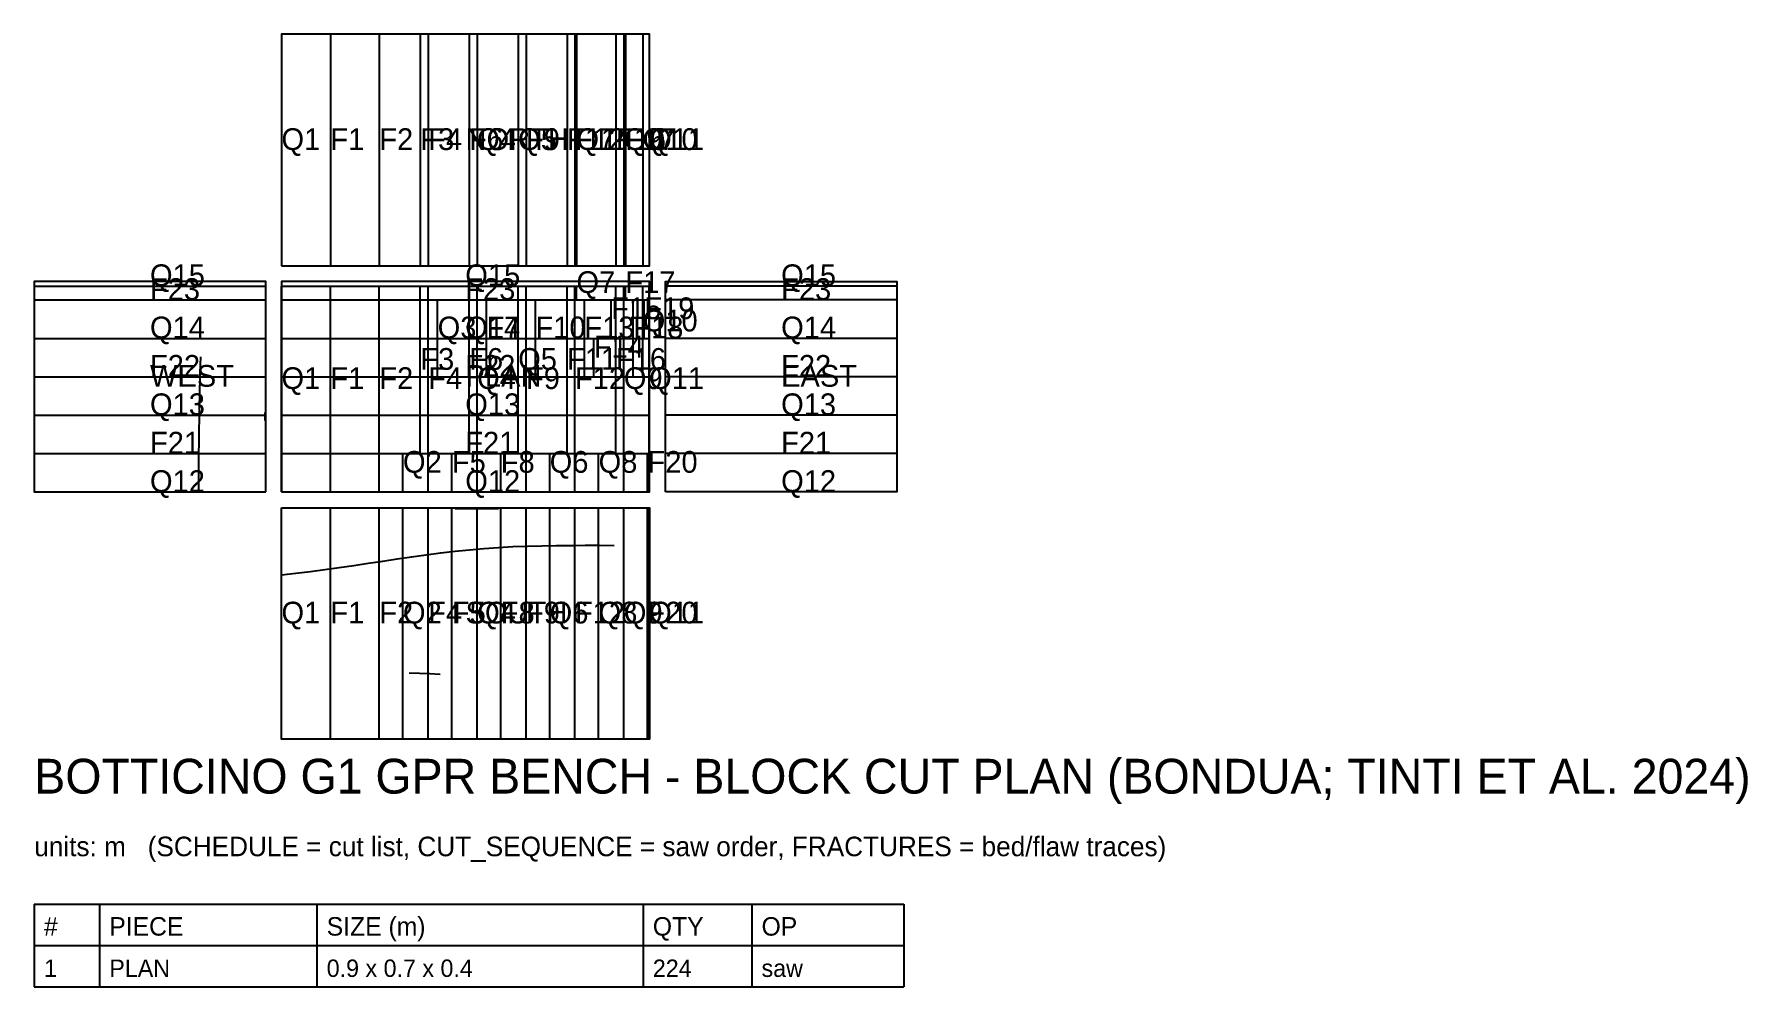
# Model space of a CAD drawing. Extents: x -4.7 to 27.9, y -9.4 to 8.7.
import ezdxf

# ---------------------------------------------------------------- set-up
doc = ezdxf.new("R2010")
doc.units = 0
for name, color, linetype in [('CUT_SEQUENCE', 1, 'CONTINUOUS'), ('EAST', 4, 'CONTINUOUS'), ('FRACTURES', 30, 'CONTINUOUS'), ('NORTH', 2, 'CONTINUOUS'), ('PLAN', 1, 'CONTINUOUS'), ('SCHEDULE', 7, 'CONTINUOUS'), ('SOUTH', 3, 'CONTINUOUS'), ('TITLE', 5, 'CONTINUOUS'), ('WEST', 5, 'CONTINUOUS')]:
    doc.layers.add(name, color=color, linetype=linetype)

msp = doc.modelspace()

# ---------------------------------------------------------------- linework, layer by layer
at = {"layer": 'CUT_SEQUENCE'}
for p, q in [((0, 8.7), (0, 4.3)), ((0.93, 8.7), (0.93, 4.3)), ((1.86, 8.7), (1.86, 4.3)), ((2.64, 8.7), (2.64, 4.3)), ((2.79, 8.7), (2.79, 4.3)), ((3.57, 8.7), (3.57, 4.3)), ((3.72, 8.7), (3.72, 4.3)), ((4.5, 8.7), (4.5, 4.3)), ((4.65, 8.7), (4.65, 4.3)), ((5.43, 8.7), (5.43, 4.3)), ((5.58, 8.7), (5.58, 4.3)), ((5.609, 8.7), (5.609, 4.3)), ((6.36, 8.7), (6.36, 4.3)), ((6.51, 8.7), (6.51, 4.3)), ((6.539, 8.7), (6.539, 4.3)), ((6.869, 8.7), (6.869, 4.3)), ((6.99, 8.7), (6.99, 4.3)), ((-4.7, 3.913), (-0.3, 3.913)), ((0, 0), (0, 3.91331)), ((0, 3.913), (6.99, 3.913)), ((0.93, 0), (0.93, 3.91331)), ((1.86, 0), (1.86, 3.91331)), ((2.64, 0.73), (2.64, 3.91331)), ((2.79, 0), (2.79, 3.91331)), ((3.57, 0.73), (3.57, 3.91331)), ((3.72, 0), (3.72, 3.91331)), ((4.5, 0.73), (4.5, 3.91331)), ((4.65, 0), (4.65, 3.91331)), ((5.43, 0.73), (5.43, 3.91331)), ((5.58, 0), (5.58, 3.91331)), ((5.609, 3.65), (5.609, 3.91331)), ((6.36, 0.73), (6.36, 3.91331)), ((6.51, 0), (6.51, 3.91331)), ((6.539, 3.65), (6.539, 3.91331)), ((6.869, 2.19), (6.869, 3.91331)), ((6.99, 0), (6.99, 3.91331)), ((11.7, 3.913), (7.3, 3.913)), ((-4.7, 3.65), (-0.3, 3.65)), ((0, 3.65), (6.99, 3.65)), ((2.97, 2.19), (2.97, 3.65)), ((3.9, 2.19), (3.9, 3.65)), ((4.83, 2.19), (4.83, 3.65)), ((5.76, 2.19), (5.76, 3.65)), ((6.269, 2.92), (6.269, 3.65)), ((6.69, 2.19), (6.69, 3.65)), ((6.899, 2.92), (6.899, 3.65)), ((11.7, 3.65), (7.3, 3.65)), ((-4.7, 2.92), (-0.3, 2.92)), ((0, 2.92), (6.99, 2.92)), ((5.939, 2.19), (5.939, 2.92)), ((11.7, 2.92), (7.3, 2.92)), ((-4.7, 2.19), (-0.3, 2.19)), ((0, 2.19), (6.99, 2.19)), ((11.7, 2.19), (7.3, 2.19)), ((-4.7, 1.46), (-0.3, 1.46)), ((0, 1.46), (6.99, 1.46)), ((11.7, 1.46), (7.3, 1.46)), ((-4.7, 0.73), (-0.3, 0.73)), ((0, 0.73), (6.99, 0.73)), ((2.31, 0), (2.31, 0.73)), ((3.24, 0), (3.24, 0.73)), ((4.17, 0), (4.17, 0.73)), ((5.1, 0), (5.1, 0.73)), ((6.03, 0), (6.03, 0.73)), ((6.96, 0), (6.96, 0.73)), ((11.7, 0.73), (7.3, 0.73)), ((-4.7, 0), (-0.3, 0)), ((0, 0), (6.99, 0)), ((11.7, 0), (7.3, 0)), ((0, -4.7), (0, -0.3)), ((0.93, -4.7), (0.93, -0.3)), ((1.86, -4.7), (1.86, -0.3)), ((2.31, -4.7), (2.31, -0.3)), ((2.79, -4.7), (2.79, -0.3)), ((3.24, -4.7), (3.24, -0.3)), ((3.72, -4.7), (3.72, -0.3)), ((4.17, -4.7), (4.17, -0.3)), ((4.65, -4.7), (4.65, -0.3)), ((5.1, -4.7), (5.1, -0.3)), ((5.58, -4.7), (5.58, -0.3)), ((6.03, -4.7), (6.03, -0.3)), ((6.51, -4.7), (6.51, -0.3)), ((6.96, -4.7), (6.96, -0.3)), ((6.99, -4.7), (6.99, -0.3))]:
    msp.add_line(p, q, dxfattribs=at)
at = {"layer": 'EAST'}
msp.add_lwpolyline([(7.3, 0), (7.3, 4), (11.7, 4), (11.7, 0)], close=True, dxfattribs=at)
at = {"layer": 'FRACTURES'}
for points in [[(-1.54105, 2.567702), (-1.545068, 2.416661), (-1.548937, 2.265619), (-1.552628, 2.114578), (-1.556114, 1.963537), (-1.559369, 1.812495), (-1.562373, 1.661454), (-1.565107, 1.510413), (-1.567555, 1.359372), (-1.569708, 1.20833), (-1.571556, 1.057289), (-1.573096, 0.906248), (-1.574326, 0.755206), (-1.575248, 0.604165), (-1.575868, 0.453124), (-1.576193, 0.302083), (-1.576213, 0.226358), (-1.576233, 0.151041), (-1.576001, 0)], [(-0.315625, 1.510413), (-0.315625, 1.359372)], [(3.299992, -0.315625), (3.437491, -0.315625), (3.574991, -0.315625), (3.84999, -0.315625), (4.12499, -0.315625)], [(0, -1.576001), (0.274999, -1.544854), (0.549999, -1.511123), (0.824998, -1.474956), (1.099997, -1.436648), (1.374997, -1.396641), (1.649996, -1.355507), (1.924995, -1.313932), (2.199994, -1.272678), (2.474994, -1.232553), (2.749993, -1.194359), (3.024992, -1.158852), (3.299992, -1.126694), (3.574991, -1.098413), (3.84999, -1.074367), (4.12499, -1.054725), (4.399989, -1.039449), (4.674988, -1.028301), (4.949988, -1.020849), (5.224987, -1.016496), (5.499986, -1.014515), (5.572963, -1.014402), (5.774985, -1.014087), (6.049985, -1.014349), (6.324984, -1.014439)], [(2.430202, -3.43774), (2.624993, -3.444233), (2.819785, -3.45237), (3.014576, -3.462378)]]:
    msp.add_lwpolyline(points, dxfattribs=at)
at = {"layer": 'NORTH'}
msp.add_lwpolyline([(0, 4.3), (7, 4.3), (7, 8.7), (0, 8.7)], close=True, dxfattribs=at)
at = {"layer": 'PLAN'}
msp.add_lwpolyline([(0, 0), (7, 0), (7, 4), (0, 4)], close=True, dxfattribs=at)
at = {"layer": 'SCHEDULE'}
for p, q in [((-4.7, -7.833576), (11.836021, -7.833576)), ((-4.7, -7.833576), (-4.7, -9.404498)), ((-3.459798, -7.833576), (-3.459798, -9.404498)), ((0.674207, -7.833576), (0.674207, -9.404498)), ((6.875215, -7.833576), (6.875215, -9.404498)), ((8.942218, -7.833576), (8.942218, -9.404498)), ((11.836021, -7.833576), (11.836021, -9.404498)), ((-4.7, -8.619037), (11.836021, -8.619037)), ((-4.7, -9.404498), (11.836021, -9.404498))]:
    msp.add_line(p, q, dxfattribs=at)
at = {"layer": 'SOUTH'}
msp.add_lwpolyline([(0, -0.3), (7, -0.3), (7, -4.7), (0, -4.7)], close=True, dxfattribs=at)
at = {"layer": 'WEST'}
msp.add_lwpolyline([(-0.3, 0), (-0.3, 4), (-4.7, 4), (-4.7, 0)], close=True, dxfattribs=at)

# ---------------------------------------------------------------- texts
at = {"layer": 'CUT_SEQUENCE'}
for s, p in [('Q1', (0, 6.5)), ('F1', (0.93, 6.5)), ('F2', (1.86, 6.5)), ('F3', (2.64, 6.5)), ('F4', (2.79, 6.5)), ('F6', (3.57, 6.5)), ('Q4', (3.72, 6.5)), ('Q5', (4.5, 6.5)), ('F9', (4.65, 6.5)), ('F11', (5.43, 6.5)), ('F12', (5.58, 6.5)), ('Q7', (5.609, 6.5)), ('F16', (6.36, 6.5)), ('Q9', (6.51, 6.5)), ('F17', (6.539, 6.5)), ('Q10', (6.869, 6.5)), ('Q11', (6.99, 6.5)), ('Q15', (-2.5, 3.913)), ('Q15', (3.495, 3.913)), ('Q15', (9.5, 3.913)), ('F23', (-2.5, 3.65)), ('F23', (3.495, 3.65)), ('Q7', (5.609, 3.781655)), ('F17', (6.539, 3.781655)), ('F23', (9.5, 3.65)), ('F15', (6.269, 3.285)), ('F19', (6.899, 3.285)), ('Q14', (-2.5, 2.92)), ('Q3', (2.97, 2.92)), ('Q14', (3.495, 2.92)), ('F7', (3.9, 2.92)), ('F10', (4.83, 2.92)), ('F13', (5.76, 2.92)), ('F18', (6.69, 2.92)), ('Q10', (6.869, 3.051655)), ('Q14', (9.5, 2.92)), ('F14', (5.939, 2.555)), ('F22', (-2.5, 2.19)), ('F3', (2.64, 2.321655)), ('F22', (3.495, 2.19)), ('F6', (3.57, 2.321655)), ('Q5', (4.5, 2.321655)), ('F11', (5.43, 2.321655)), ('F16', (6.36, 2.321655)), ('F22', (9.5, 2.19)), ('Q1', (0, 1.956655)), ('F1', (0.93, 1.956655)), ('F2', (1.86, 1.956655)), ('F4', (2.79, 1.956655)), ('Q4', (3.72, 1.956655)), ('F9', (4.65, 1.956655)), ('F12', (5.58, 1.956655)), ('Q9', (6.51, 1.956655)), ('Q11', (6.99, 1.956655)), ('Q13', (-2.5, 1.46)), ('Q13', (3.495, 1.46)), ('Q13', (9.5, 1.46)), ('F21', (-2.5, 0.73)), ('F21', (3.495, 0.73)), ('F21', (9.5, 0.73)), ('Q2', (2.31, 0.365)), ('F5', (3.24, 0.365)), ('F8', (4.17, 0.365)), ('Q6', (5.1, 0.365)), ('Q8', (6.03, 0.365)), ('F20', (6.96, 0.365)), ('Q12', (-2.5, 0)), ('Q12', (3.495, 0)), ('Q12', (9.5, 0)), ('Q1', (0, -2.5)), ('F1', (0.93, -2.5)), ('F2', (1.86, -2.5)), ('Q2', (2.31, -2.5)), ('F4', (2.79, -2.5)), ('F5', (3.24, -2.5)), ('Q4', (3.72, -2.5)), ('F8', (4.17, -2.5)), ('F9', (4.65, -2.5)), ('Q6', (5.1, -2.5)), ('F12', (5.58, -2.5)), ('Q8', (6.03, -2.5)), ('Q9', (6.51, -2.5)), ('F20', (6.96, -2.5)), ('Q11', (6.99, -2.5))]:
    msp.add_text(s, height=0.413401, dxfattribs=at).set_placement(p)
at = {"layer": 'EAST'}
msp.add_text('EAST', height=0.413401, dxfattribs=at).set_placement((9.5, 2))
at = {"layer": 'NORTH'}
msp.add_text('NORTH', height=0.413401, dxfattribs=at).set_placement((3.5, 6.5))
at = {"layer": 'PLAN'}
msp.add_text('PLAN', height=0.413401, dxfattribs=at).set_placement((3.5, 2))
at = {"layer": 'SCHEDULE'}
for s, height, p in [('#', 0.35139, (-4.51397, -8.433007)), ('PIECE', 0.35139, (-3.273768, -8.433007)), ('SIZE (m)', 0.35139, (0.860237, -8.433007)), ('QTY', 0.35139, (7.061245, -8.433007)), ('OP', 0.35139, (9.128248, -8.433007)), ('1', 0.33072, (-4.51397, -9.218468)), ('PLAN', 0.33072, (-3.273768, -9.218468)), ('0.9 x 0.7 x 0.4', 0.33072, (0.860237, -9.218468)), ('224', 0.33072, (7.061245, -9.218468)), ('saw', 0.33072, (9.128248, -9.218468))]:
    msp.add_text(s, height=height, dxfattribs=at).set_placement(p)
at = {"layer": 'SOUTH'}
msp.add_text('SOUTH', height=0.413401, dxfattribs=at).set_placement((3.5, -2.5))
at = {"layer": 'TITLE'}
for s, height, p in [('BOTTICINO G1 GPR BENCH - BLOCK CUT PLAN (BONDUA; TINTI ET AL. 2024)', 0.661441, (-4.7, -5.733501)), ('units: m   (SCHEDULE = cut list, CUT_SEQUENCE = saw order, FRACTURES = bed/flaw traces)', 0.37206, (-4.7, -6.924095))]:
    msp.add_text(s, height=height, dxfattribs=at).set_placement(p)
at = {"layer": 'WEST'}
msp.add_text('WEST', height=0.413401, dxfattribs=at).set_placement((-2.5, 2))

doc.saveas('drawing.dxf')
